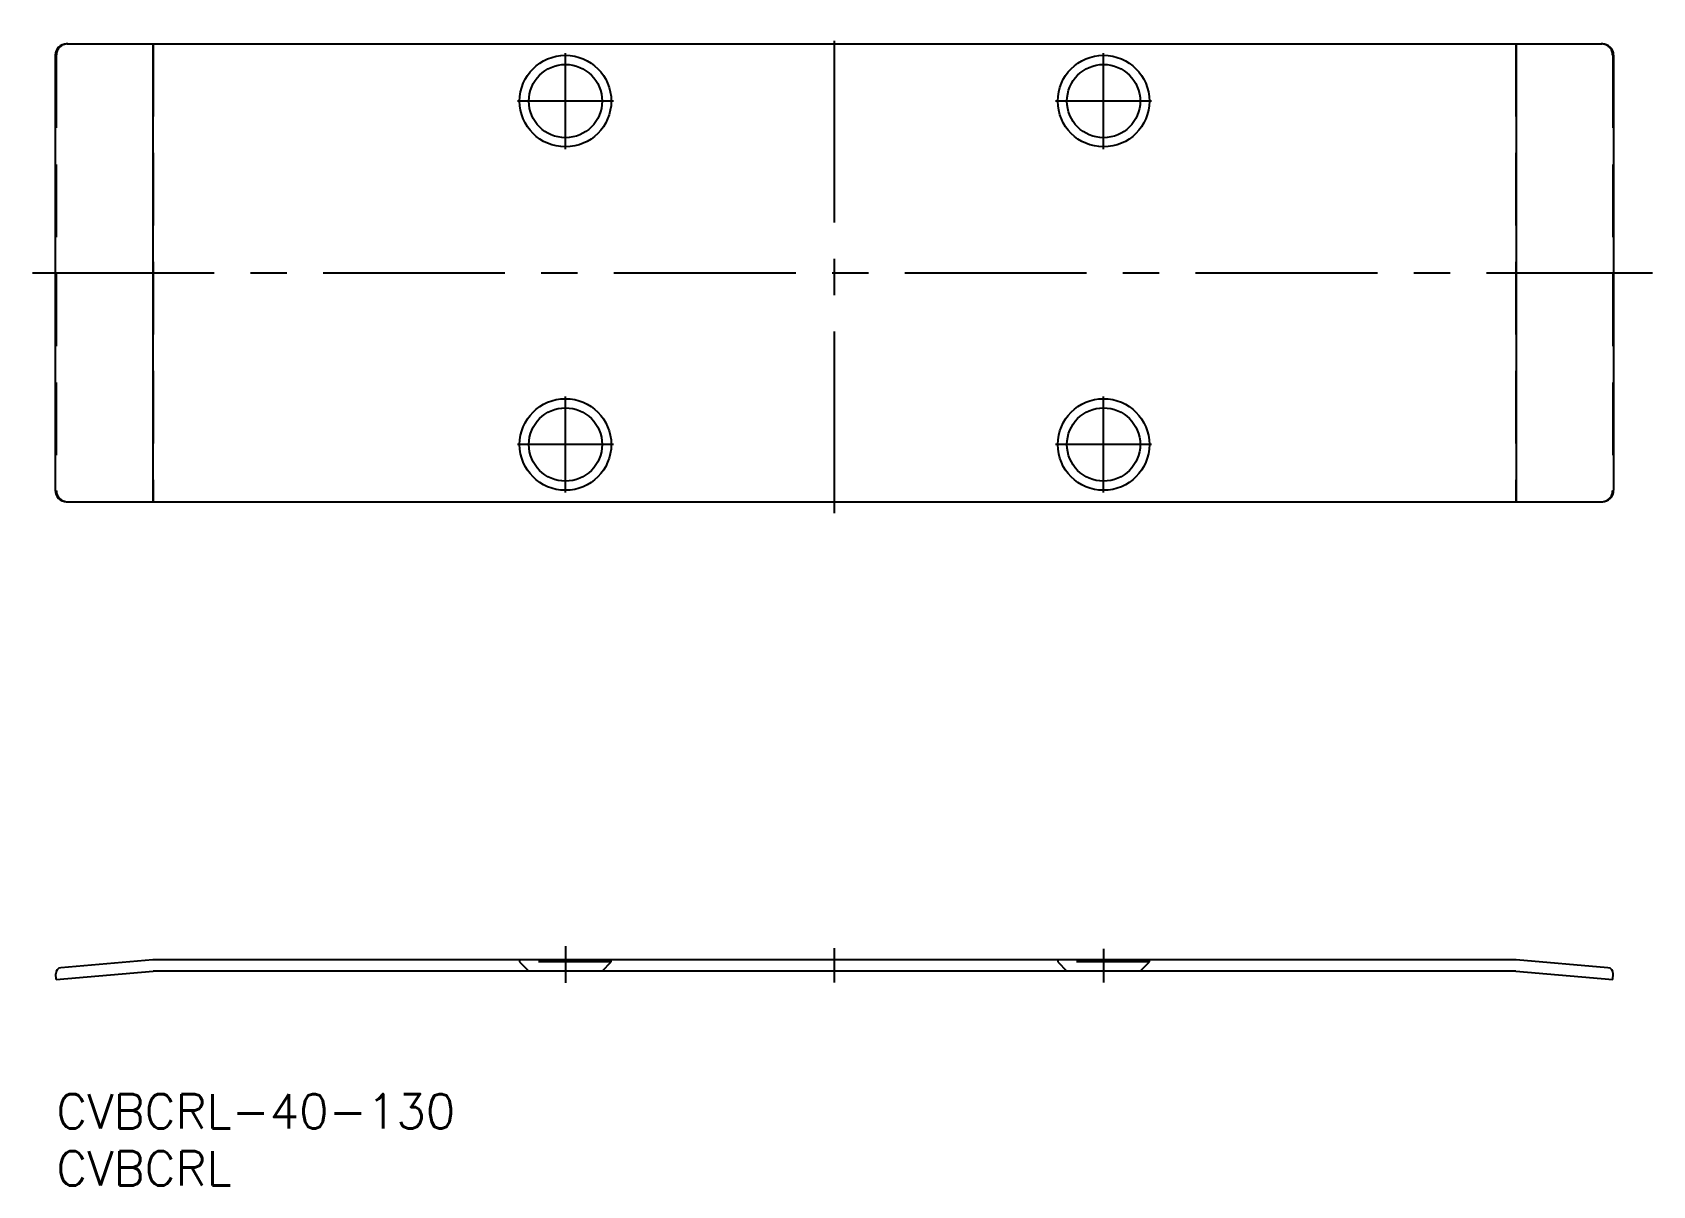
# Model space of a CAD drawing. Extents: x -2 to 139, y -8 to 93.
import ezdxf

# ---------------------------------------------------------------- set-up
doc = ezdxf.new("R2010")
doc.units = 0
doc.header["$LTSCALE"] = 0.5
doc.linetypes.add('CENTER', pattern=[50.8, 31.75, -6.35, 6.35, -6.35])
doc.linetypes.add('DASHED', pattern=[19.05, 12.7, -6.35])
for name, color, linetype in [('MSM_CENTER', 1, 'CENTER'), ('MSM_CONTINUOUS', 7, 'CONTINUOUS'), ('MSM_DASHED', 4, 'DASHED'), ('MSM_PART_NUMBER', 7, 'CONTINUOUS')]:
    doc.layers.add(name, color=color, linetype=linetype)
doc.styles.get("Standard").update_dxf_attribs({"font": 'txt.shx', "height": 3, "bigfont": 'bigfont.shx'})

msp = doc.modelspace()

# ---------------------------------------------------------------- linework, layer by layer
at = {"layer": 'MSM_CENTER'}
for p, q in [((67.97, 50.74), (67.97, 92.74)), ((44.47, 82.54), (44.47, 90.94)), ((91.47, 82.54), (91.47, 90.94)), ((48.67, 86.74), (40.27, 86.74)), ((95.67, 86.74), (87.27, 86.74)), ((-2.09, 71.74), (139.42, 71.74)), ((44.47, 52.54), (44.47, 60.94)), ((91.47, 52.54), (91.47, 60.94)), ((48.67, 56.74), (40.27, 56.74)), ((95.67, 56.74), (87.27, 56.74)), ((44.47, 12.92), (44.47, 9.71)), ((67.97, 9.74), (67.97, 12.74)), ((91.47, 12.69), (91.47, 9.73))]:
    msp.add_line(p, q, dxfattribs=at)
at = {"layer": 'MSM_CONTINUOUS'}
for p, q in [((-0.09, 90.74), (-0.09, 52.74)), ((0.91, 91.74), (135.02, 91.74)), ((8.42, 91.74), (8.42, 51.74)), ((127.51, 91.74), (127.51, 51.74)), ((136.02, 90.74), (136.02, 52.74)), ((0.91, 51.74), (135.02, 51.74)), ((0.41, 11.04), (8.42, 11.74)), ((8.42, 11.74), (127.51, 11.74)), ((127.51, 11.74), (135.52, 11.04)), ((0, 10), (-0.04, 10.5)), ((0, 10), (8.47, 10.74)), ((127.47, 10.74), (8.47, 10.74)), ((127.47, 10.74), (135.94, 10)), ((135.94, 10), (135.98, 10.5))]:
    msp.add_line(p, q, dxfattribs=at)
for centre, radius in [((44.47, 86.74), 4), ((91.47, 86.74), 4), ((44.47, 86.74), 3.2), ((91.47, 86.74), 3.2), ((44.47, 56.74), 4), ((44.47, 56.74), 3.2), ((91.47, 56.74), 4), ((91.47, 56.74), 3.2)]:
    msp.add_circle(centre, radius, dxfattribs=at)
for centre, radius, start, end in [((0.91, 90.74), 1, 90, 180), ((135.02, 90.74), 1, 0, 90), ((0.91, 52.74), 1, 180, 270), ((135.02, 52.74), 1, 270, 0), ((0.45, 10.54), 0.5, 95, 185), ((135.48, 10.54), 0.5, 355, 85)]:
    msp.add_arc(centre, radius, start, end, dxfattribs=at)
at = {"layer": 'MSM_DASHED'}
for p, q in [((0, 90.74), (0, 52.74)), ((8.47, 91.74), (8.47, 51.74)), ((127.47, 91.74), (127.47, 51.74)), ((135.94, 90.74), (135.94, 52.74)), ((40.47, 11.74), (40.47, 11.54)), ((40.47, 11.54), (41.27, 10.74)), ((48.47, 11.54), (40.47, 11.54)), ((47.67, 10.74), (48.47, 11.54)), ((48.47, 11.54), (48.47, 11.74)), ((87.47, 11.74), (87.47, 11.54)), ((87.47, 11.54), (88.27, 10.74)), ((95.47, 11.54), (87.47, 11.54)), ((94.67, 10.74), (95.47, 11.54)), ((95.47, 11.54), (95.47, 11.74))]:
    msp.add_line(p, q, dxfattribs=at)
for centre, start, end in [((1, 90.74), 90, 180), ((134.94, 90.74), 0, 90), ((1, 52.74), 180, 270), ((134.94, 52.74), 270, 0)]:
    msp.add_arc(centre, 1, start, end, dxfattribs=at)

# ---------------------------------------------------------------- texts
at = {"layer": 'MSM_PART_NUMBER'}
for s, p in [('CVBCRL-40-130', (0, -3)), ('CVBCRL', (0, -8))]:
    msp.add_text(s, height=3, dxfattribs=at).set_placement(p)

doc.saveas('drawing.dxf')
